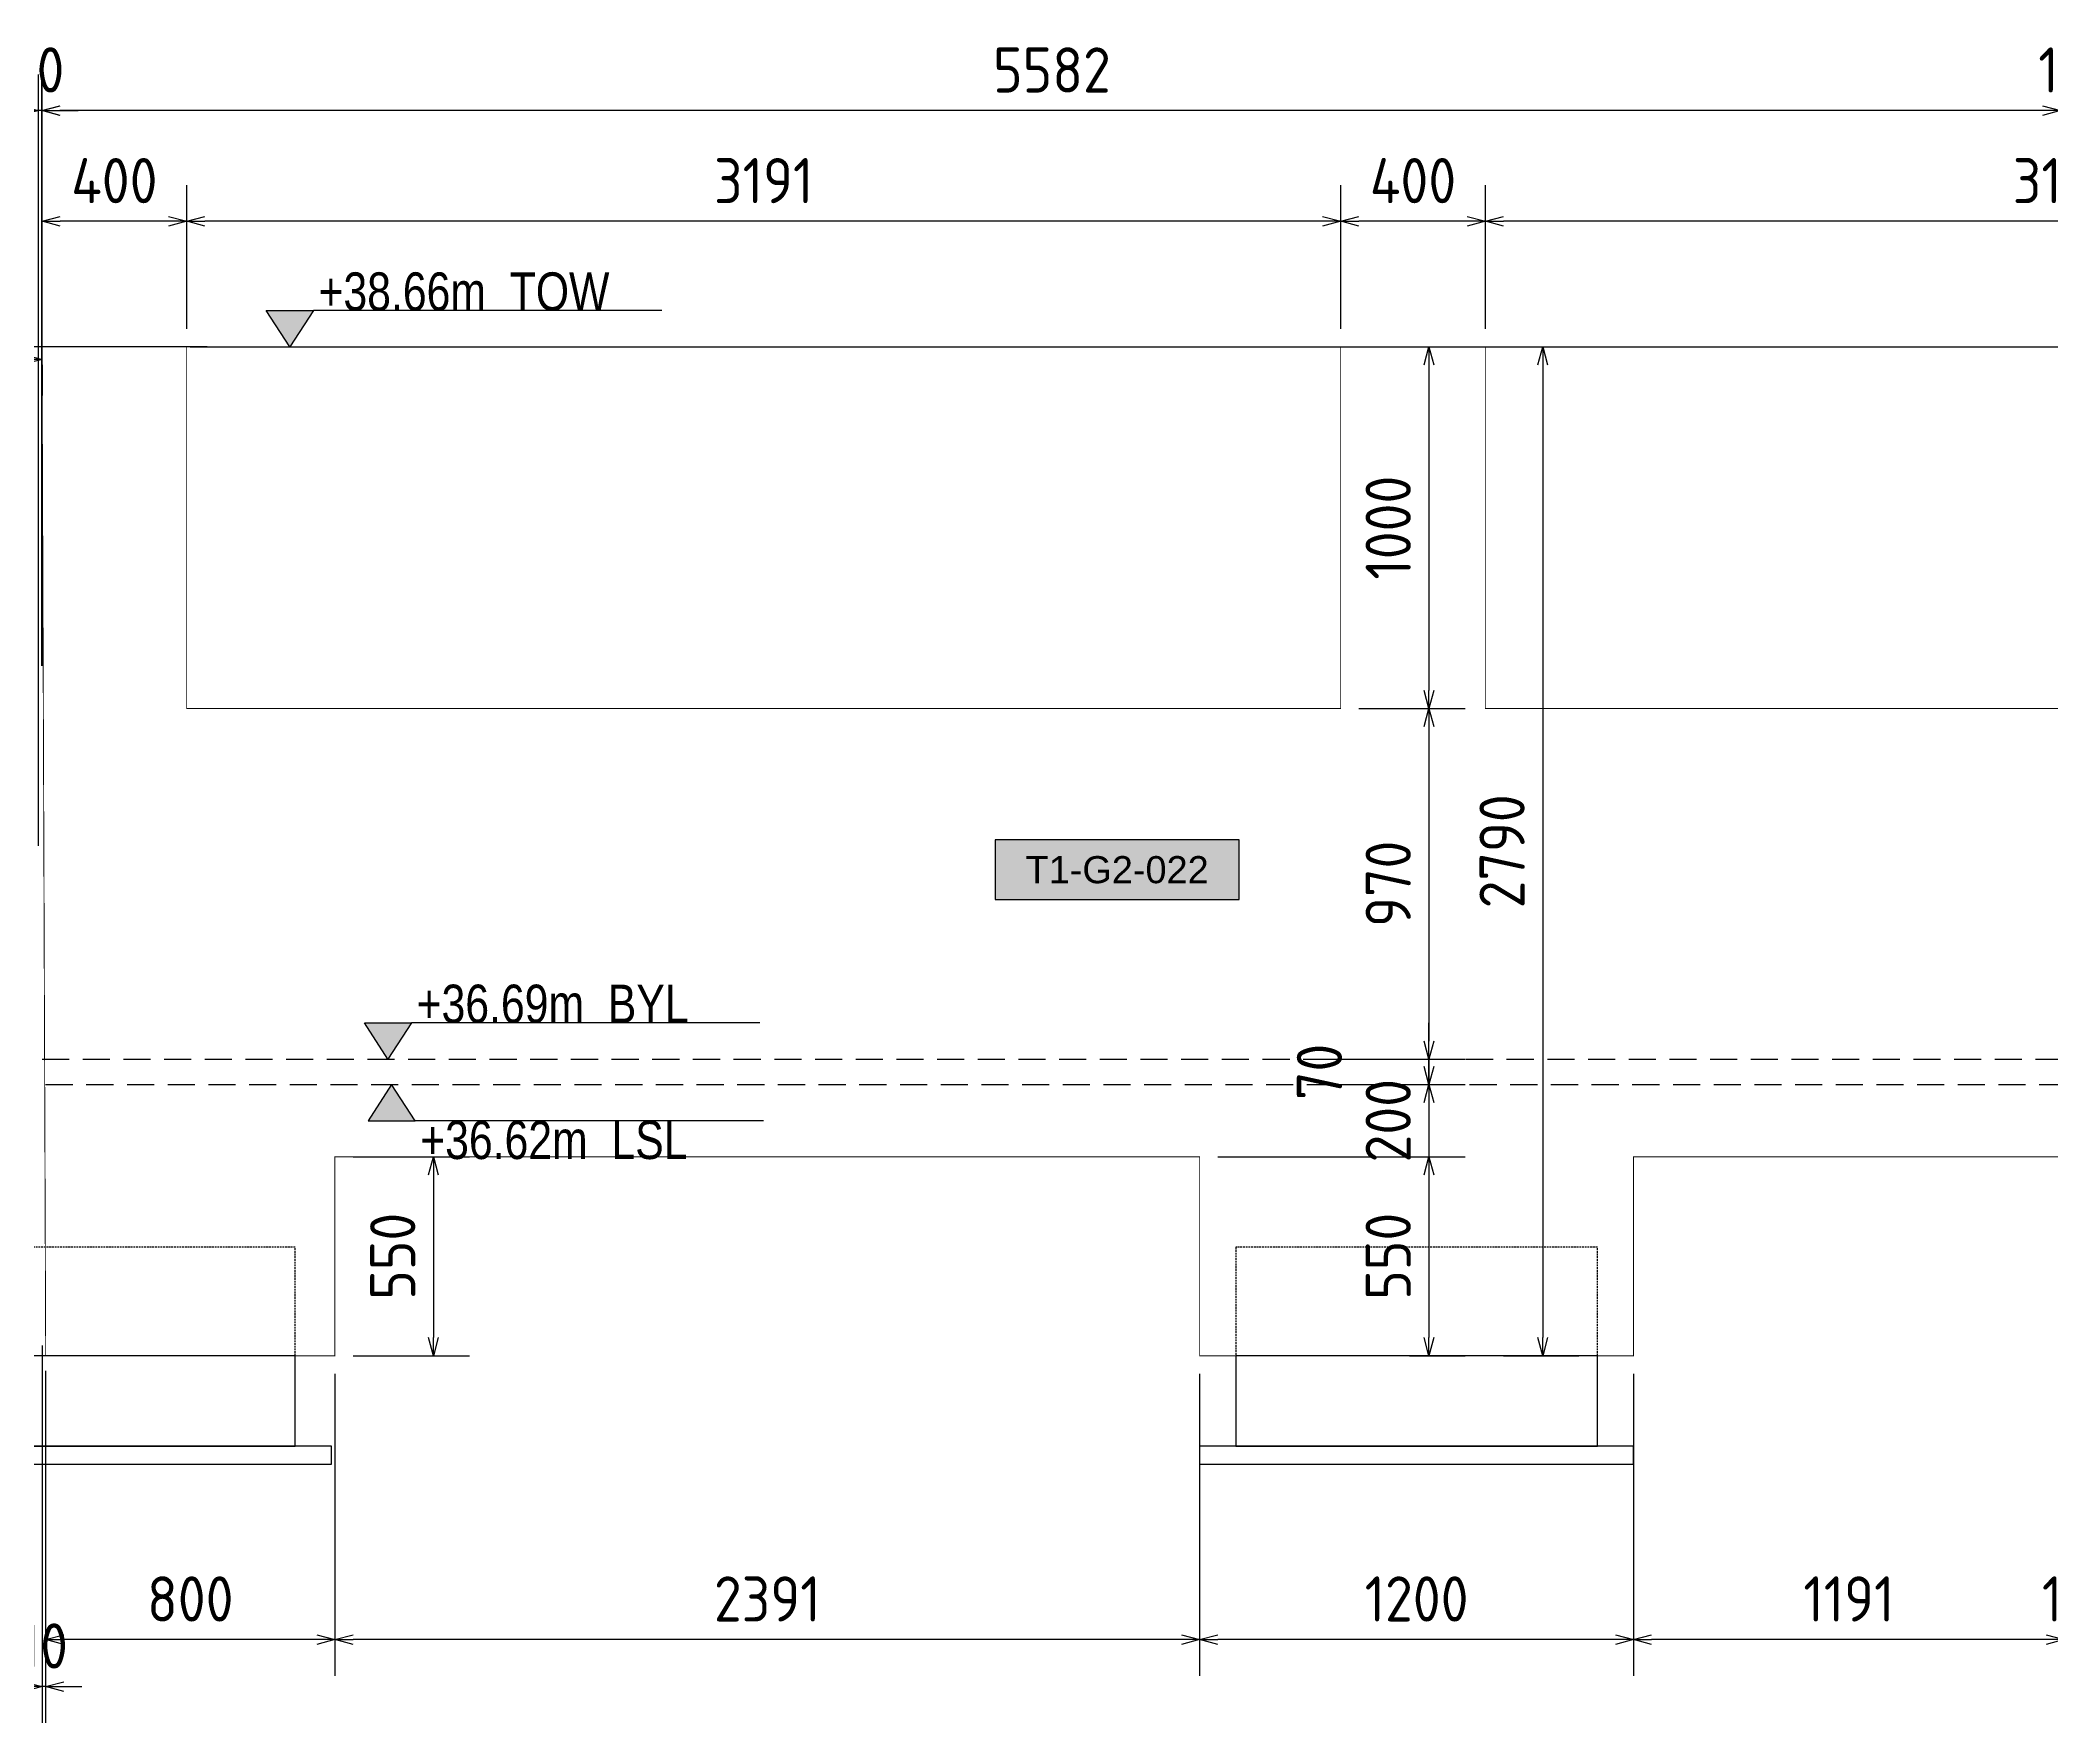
# Model space of a CAD drawing. Header units: centimetres. Extents: x -6122352 to 6876996, y -1694241 to 2592194.
# Drawn here: x 3302590 to 3308152, y 50057 to 54711 of the extents above; entities that cross this region are included whole.
import ezdxf
from ezdxf.enums import TextEntityAlignment as Align

# ---------------------------------------------------------------- set-up
doc = ezdxf.new("R2010")
doc.units = ezdxf.units.CM
doc.header["$MEASUREMENT"] = 0
doc.header["$PDMODE"] = 66
doc.header["$PDSIZE"] = 100
for name, pattern in [('23585-XR-AR-END-SETTING OUT PLAN$0$HIDDEN', [0.375, 0.25, -0.125]), ('CENTER', [2, 1.25, -0.25, 0.25, -0.25]), ('DASHED2', [0.375, 0.25, -0.125])]:
    doc.linetypes.add(name, pattern=pattern)
doc.layers.get('Defpoints').update_dxf_attribs({"color": 255, "linetype": 'CENTER'})
for name, color, linetype in [('00-MI-DIM', 7, 'Continuous'), ('@MI-TYPE-01', 30, 'Continuous'), ('@MI-TYPE-02', 6, 'Continuous'), ('JML-Dimension', 1, 'Continuous'), ('PANEL-TAGS', 7, 'Continuous'), ('SECTION', 130, 'Continuous')]:
    doc.layers.add(name, color=color, linetype=linetype)
doc.styles.add('PANELTAG_STYLE', font='arial.ttf')
doc.styles.add('Schueco-BEMSTIL', font='isocpeur.ttf', dxfattribs={"width": 0.9})
doc.styles.add('txt-Pisa-std', font='arial.ttf', dxfattribs={"width": 0.8})
doc.dimstyles.new('MI- JWC-TXT-2.5 MM', dxfattribs={"dimscale": 1.5, "dimtxt": 2.5, "dimasz": 1, "dimexe": 2, "dimexo": 1, "dimgap": 1, "dimtad": 1, "dimdec": 0, "dimdsep": 46, "dimtxsty": 'Schueco-BEMSTIL', "dimblk": 'OPEN30', "dimcen": 0, "dimdle": 2, "dimclrd": 140, "dimclre": 8, "dimclrt": 40, "dimadec": 0, "dimazin": 2, "dimtfac": 1, "dimtdec": 0, "dimtix": 1, "dimtmove": 2, "dimatfit": 3, "dimldrblk": 'OPEN', "dimfxl": 2, "dimlwd": -1, "dimlwe": -1, "dimarcsym": 0})

# ---------------------------------------------------------------- blocks, each defined once
blk = doc.blocks.new('T1-FOOTING ELEVATION')
at = {"color": 9}
blk.add_lwpolyline([(-600, -250), (600, -250), (600, -300), (-600, -300)], close=True, dxfattribs=at)
at = {"layer": '@MI-TYPE-01', "color": 114, "linetype": '23585-XR-AR-END-SETTING OUT PLAN$0$HIDDEN', "ltscale": 20, "true_color": 0x139b48}
blk.add_lwpolyline([(-500, 0), (-500, 300), (500, 300), (500, 0)], dxfattribs=at)
at = {"layer": '@MI-TYPE-01', "color": 114, "true_color": 0x139b48}
blk.add_lwpolyline([(-500, 0), (500, 0), (500, -250), (-500, -250)], close=True, dxfattribs=at)
blk = doc.blocks.new('*U1144')
at = {"layer": 'JML-Dimension'}
h = blk.add_hatch(color=10, dxfattribs=at)
h.dxf.hatch_style = 1
h.paths.add_polyline_path([(0, 0), (-1.54, 2.37), (1.54, 2.37)])
blk.add_line((24.31, 2.37), (1.54, 2.37), dxfattribs=at)
blk.add_lwpolyline([(0, 0), (-1.54, 2.37), (1.54, 2.37), (0, 0)], dxfattribs=at)
at = {"color": 5, "style": 'txt-Pisa-std', "width": 0.8}
blk.add_attdef('+0.0', text='', height=2.5, dxfattribs=at).set_placement((1.87, 2.37), align=Align.BOTTOM_LEFT)
blk = doc.blocks.new('*U1145')
at = {"layer": 'JML-Dimension'}
h = blk.add_hatch(color=10, dxfattribs=at)
h.dxf.hatch_style = 1
h.paths.add_polyline_path([(0, 0), (-1.54, 2.37), (1.54, 2.37)])
blk.add_line((24.31, 2.37), (1.54, 2.37), dxfattribs=at)
blk.add_lwpolyline([(0, 0), (-1.54, 2.37), (1.54, 2.37), (0, 0)], dxfattribs=at)
at = {"color": 5, "style": 'txt-Pisa-std', "width": 0.8}
blk.add_attdef('+0.0', text='', height=2.5, dxfattribs=at).set_placement((1.87, 2.37), align=Align.BOTTOM_LEFT)
blk = doc.blocks.new('*U1146')
at = {"layer": 'JML-Dimension'}
h = blk.add_hatch(color=10, dxfattribs=at)
h.dxf.hatch_style = 1
h.paths.add_polyline_path([(0, 0), (-1.54, 2.37), (1.54, 2.37)])
blk.add_line((24.31, 2.37), (1.54, 2.37), dxfattribs=at)
blk.add_lwpolyline([(0, 0), (-1.54, 2.37), (1.54, 2.37), (0, 0)], dxfattribs=at)
at = {"color": 5, "style": 'txt-Pisa-std', "width": 0.8}
blk.add_attdef('+0.0', text='', height=2.5, dxfattribs=at).set_placement((1.87, 2.37), align=Align.BOTTOM_LEFT)
blk = doc.blocks.new('_Open30')
at = {"color": 0, "linetype": 'ByBlock', "lineweight": -2}
for p, q in [((-1, 0.27), (0, 0)), ((0, 0), (-1, -0.27)), ((0, 0), (-1, 0))]:
    blk.add_line(p, q, dxfattribs=at)
blk = doc.blocks.new('*D4193')
at = {"layer": '@MI-TYPE-02', "color": 8, "transparency": 16777216}
for p, q in [((3303051, 53863), (3302015.3, 53863)), ((3302372.4, 53433), (3302015.3, 53433))]:
    blk.add_line(p, q, dxfattribs=at)
at = {"layer": '@MI-TYPE-02', "color": 140, "transparency": 16777216}
blk.add_line((3302115.3, 53483), (3302115.3, 53813), dxfattribs=at)
at = {"layer": 'Defpoints', "color": 0, "transparency": 16777216}
for p in [(3302115.3, 53863), (3303101, 53863), (3302422.4, 53433)]:
    blk.add_point(p, dxfattribs=at)
at = {"layer": '@MI-TYPE-02', "color": 140, "transparency": 16777216, "xscale": 50, "yscale": 50, "zscale": 50}
for p, rotation in [((3302115.3, 53863), 90), ((3302115.3, 53433), 270)]:
    blk.add_blockref('_Open30', p, dxfattribs=dict(at, rotation=rotation))
at = {"layer": '@MI-TYPE-02', "color": 40, "transparency": 16777216, "insert": (3302002.8, 53648), "char_height": 125, "attachment_point": 5, "rotation": 90, "style": 'Schueco-BEMSTIL'}
blk.add_mtext('430', dxfattribs=at)
blk = doc.blocks.new('_Open')
at = {"color": 0, "linetype": 'ByBlock', "lineweight": -2}
for p, q in [((-1, 0.2), (0, 0)), ((-1, -0.2), (0, 0)), ((0, 0), (-1, 0))]:
    blk.add_line(p, q, dxfattribs=at)
blk = doc.blocks.new('*D4297')
at = {"layer": '00-MI-DIM', "color": 8, "transparency": 16777216}
for p, q in [((3306585.6, 53913), (3306585.6, 54310.3)), ((3309777, 53913), (3309777, 54310.3))]:
    blk.add_line(p, q, dxfattribs=at)
at = {"layer": '00-MI-DIM', "color": 140, "transparency": 16777216}
blk.add_line((3309727, 54210.3), (3306635.6, 54210.3), dxfattribs=at)
at = {"layer": 'Defpoints', "color": 0, "transparency": 16777216}
for p in [(3306585.6, 54210.3), (3306585.6, 53863), (3309777, 53863)]:
    blk.add_point(p, dxfattribs=at)
at = {"layer": '00-MI-DIM', "color": 140, "transparency": 16777216, "xscale": 50, "yscale": 50, "zscale": 50, "rotation": 180}
blk.add_blockref('_Open30', (3306585.6, 54210.3), dxfattribs=at)
at = {"layer": '00-MI-DIM', "color": 140, "transparency": 16777216, "xscale": 50, "yscale": 50, "zscale": 50}
blk.add_blockref('_Open30', (3309777, 54210.3), dxfattribs=at)
at = {"layer": '00-MI-DIM', "color": 40, "transparency": 16777216, "insert": (3308181.3, 54322.8), "char_height": 125, "attachment_point": 5, "style": 'Schueco-BEMSTIL'}
blk.add_mtext('3191', dxfattribs=at)
blk = doc.blocks.new('*D4299')
at = {"layer": '00-MI-DIM', "color": 8, "transparency": 16777216}
for p, q in [((3306185.6, 53913), (3306185.6, 54310.3)), ((3306585.6, 53913), (3306585.6, 54310.3))]:
    blk.add_line(p, q, dxfattribs=at)
at = {"layer": '00-MI-DIM', "color": 140, "transparency": 16777216}
blk.add_line((3306535.6, 54210.3), (3306235.6, 54210.3), dxfattribs=at)
at = {"layer": 'Defpoints', "color": 0, "transparency": 16777216}
for p in [(3306185.6, 54210.3), (3306185.6, 53863), (3306585.6, 53863)]:
    blk.add_point(p, dxfattribs=at)
at = {"layer": '00-MI-DIM', "color": 140, "transparency": 16777216, "xscale": 50, "yscale": 50, "zscale": 50, "rotation": 180}
blk.add_blockref('_Open30', (3306185.6, 54210.3), dxfattribs=at)
at = {"layer": '00-MI-DIM', "color": 140, "transparency": 16777216, "xscale": 50, "yscale": 50, "zscale": 50}
blk.add_blockref('_Open30', (3306585.6, 54210.3), dxfattribs=at)
at = {"layer": '00-MI-DIM', "color": 40, "transparency": 16777216, "insert": (3306385.6, 54322.8), "char_height": 125, "attachment_point": 5, "style": 'Schueco-BEMSTIL'}
blk.add_mtext('400', dxfattribs=at)
blk = doc.blocks.new('*D4301')
at = {"layer": '00-MI-DIM', "color": 8, "transparency": 16777216}
for p, q in [((3302994.5, 53913), (3302994.5, 54310.3)), ((3306185.6, 53913), (3306185.6, 54310.3))]:
    blk.add_line(p, q, dxfattribs=at)
at = {"layer": '00-MI-DIM', "color": 140, "transparency": 16777216}
blk.add_line((3306135.6, 54210.3), (3303044.5, 54210.3), dxfattribs=at)
at = {"layer": 'Defpoints', "color": 0, "transparency": 16777216}
for p in [(3302994.5, 54210.3), (3302994.5, 53863), (3306185.6, 53863)]:
    blk.add_point(p, dxfattribs=at)
at = {"layer": '00-MI-DIM', "color": 140, "transparency": 16777216, "xscale": 50, "yscale": 50, "zscale": 50, "rotation": 180}
blk.add_blockref('_Open30', (3302994.5, 54210.3), dxfattribs=at)
at = {"layer": '00-MI-DIM', "color": 140, "transparency": 16777216, "xscale": 50, "yscale": 50, "zscale": 50}
blk.add_blockref('_Open30', (3306185.6, 54210.3), dxfattribs=at)
at = {"layer": '00-MI-DIM', "color": 40, "transparency": 16777216, "insert": (3304590, 54322.8), "char_height": 125, "attachment_point": 5, "style": 'Schueco-BEMSTIL'}
blk.add_mtext('3191', dxfattribs=at)
blk = doc.blocks.new('*D4303')
at = {"layer": '00-MI-DIM', "color": 8, "transparency": 16777216}
for p, q in [((3302594.5, 53913), (3302594.5, 54310.3)), ((3302994.5, 53913), (3302994.5, 54310.3))]:
    blk.add_line(p, q, dxfattribs=at)
at = {"layer": '00-MI-DIM', "color": 140, "transparency": 16777216}
blk.add_line((3302944.5, 54210.3), (3302644.5, 54210.3), dxfattribs=at)
at = {"layer": 'Defpoints', "color": 0, "transparency": 16777216}
for p in [(3302594.5, 54210.3), (3302594.5, 53863), (3302994.5, 53863)]:
    blk.add_point(p, dxfattribs=at)
at = {"layer": '00-MI-DIM', "color": 140, "transparency": 16777216, "xscale": 50, "yscale": 50, "zscale": 50, "rotation": 180}
blk.add_blockref('_Open30', (3302594.5, 54210.3), dxfattribs=at)
at = {"layer": '00-MI-DIM', "color": 140, "transparency": 16777216, "xscale": 50, "yscale": 50, "zscale": 50}
blk.add_blockref('_Open30', (3302994.5, 54210.3), dxfattribs=at)
at = {"layer": '00-MI-DIM', "color": 40, "transparency": 16777216, "insert": (3302794.5, 54322.8), "char_height": 125, "attachment_point": 5, "style": 'Schueco-BEMSTIL'}
blk.add_mtext('400', dxfattribs=at)
blk = doc.blocks.new('*D4305')
at = {"layer": '00-MI-DIM', "color": 8, "transparency": 16777216}
for p, q in [((3299403.4, 53483), (3299403.4, 53928.5)), ((3302594.5, 53813), (3302594.5, 53728.5))]:
    blk.add_line(p, q, dxfattribs=at)
at = {"layer": '00-MI-DIM', "color": 140, "transparency": 16777216}
blk.add_line((3302544.5, 53828.5), (3299453.4, 53828.5), dxfattribs=at)
at = {"layer": 'Defpoints', "color": 0, "transparency": 16777216}
for p in [(3302594.5, 53863), (3299403.4, 53828.5), (3299403.4, 53433)]:
    blk.add_point(p, dxfattribs=at)
at = {"layer": '00-MI-DIM', "color": 140, "transparency": 16777216, "xscale": 50, "yscale": 50, "zscale": 50, "rotation": 180}
blk.add_blockref('_Open30', (3299403.4, 53828.5), dxfattribs=at)
at = {"layer": '00-MI-DIM', "color": 140, "transparency": 16777216, "xscale": 50, "yscale": 50, "zscale": 50}
blk.add_blockref('_Open30', (3302594.5, 53828.5), dxfattribs=at)
at = {"layer": '00-MI-DIM', "color": 40, "transparency": 16777216, "insert": (3301016.5, 53941), "char_height": 125, "attachment_point": 5, "style": 'Schueco-BEMSTIL'}
blk.add_mtext('3191', dxfattribs=at)
blk = doc.blocks.new('*D4331')
at = {"layer": '00-MI-DIM', "color": 8, "transparency": 16777216}
for p, q in [((3308176.3, 52913), (3308176.3, 54616.3)), ((3308186.3, 52913), (3308186.3, 54616.3))]:
    blk.add_line(p, q, dxfattribs=at)
at = {"layer": '00-MI-DIM', "color": 140, "transparency": 16777216}
for p, q in [((3308126.3, 54516.3), (3308076.3, 54516.3)), ((3308186.3, 54516.3), (3308176.3, 54516.3)), ((3308236.3, 54516.3), (3308286.3, 54516.3))]:
    blk.add_line(p, q, dxfattribs=at)
at = {"layer": 'Defpoints', "color": 0, "transparency": 16777216}
for p in [(3308176.3, 54516.3), (3308176.3, 52863), (3308186.3, 52863)]:
    blk.add_point(p, dxfattribs=at)
at = {"layer": '00-MI-DIM', "color": 140, "transparency": 16777216, "xscale": 50, "yscale": 50, "zscale": 50}
blk.add_blockref('_Open30', (3308176.3, 54516.3), dxfattribs=at)
at = {"layer": '00-MI-DIM', "color": 140, "transparency": 16777216, "xscale": 50, "yscale": 50, "zscale": 50, "rotation": 180}
blk.add_blockref('_Open30', (3308186.3, 54516.3), dxfattribs=at)
at = {"layer": '00-MI-DIM', "color": 40, "transparency": 16777216, "insert": (3308181.3, 54628.8), "char_height": 125, "attachment_point": 5, "style": 'Schueco-BEMSTIL'}
blk.add_mtext('10', dxfattribs=at)
blk = doc.blocks.new('*D4357')
at = {"layer": '00-MI-DIM', "color": 8, "transparency": 16777216}
for p, q in [((3302593.9, 52980.8), (3302593.9, 54616.3)), ((3308176.3, 52913), (3308176.3, 54616.3))]:
    blk.add_line(p, q, dxfattribs=at)
at = {"layer": '00-MI-DIM', "color": 140, "transparency": 16777216}
blk.add_line((3308126.3, 54516.3), (3302643.9, 54516.3), dxfattribs=at)
at = {"layer": 'Defpoints', "color": 0, "transparency": 16777216}
for p in [(3302593.9, 54516.3), (3302593.9, 52930.8), (3308176.3, 52863)]:
    blk.add_point(p, dxfattribs=at)
at = {"layer": '00-MI-DIM', "color": 140, "transparency": 16777216, "xscale": 50, "yscale": 50, "zscale": 50, "rotation": 180}
blk.add_blockref('_Open30', (3302593.9, 54516.3), dxfattribs=at)
at = {"layer": '00-MI-DIM', "color": 140, "transparency": 16777216, "xscale": 50, "yscale": 50, "zscale": 50}
blk.add_blockref('_Open30', (3308176.3, 54516.3), dxfattribs=at)
at = {"layer": '00-MI-DIM', "color": 40, "transparency": 16777216, "insert": (3305387.1, 54628.8), "char_height": 125, "attachment_point": 5, "style": 'Schueco-BEMSTIL'}
blk.add_mtext('5582', dxfattribs=at)
blk = doc.blocks.new('*D4359')
at = {"layer": '00-MI-DIM', "color": 8, "transparency": 16777216}
for p, q in [((3302584.5, 52483), (3302584.5, 54616.6)), ((3302594.9, 52980.8), (3302594.9, 54616.6))]:
    blk.add_line(p, q, dxfattribs=at)
at = {"layer": '00-MI-DIM', "color": 140, "transparency": 16777216}
for p, q in [((3302534.5, 54516.6), (3302484.5, 54516.6)), ((3302594.9, 54516.6), (3302584.5, 54516.6)), ((3302644.9, 54516.6), (3302694.9, 54516.6))]:
    blk.add_line(p, q, dxfattribs=at)
at = {"layer": 'Defpoints', "color": 0, "transparency": 16777216}
for p in [(3302584.5, 54516.6), (3302594.9, 52930.8), (3302584.5, 52433)]:
    blk.add_point(p, dxfattribs=at)
at = {"layer": '00-MI-DIM', "color": 140, "transparency": 16777216, "xscale": 50, "yscale": 50, "zscale": 50}
blk.add_blockref('_Open30', (3302584.5, 54516.6), dxfattribs=at)
at = {"layer": '00-MI-DIM', "color": 140, "transparency": 16777216, "xscale": 50, "yscale": 50, "zscale": 50, "rotation": 180}
blk.add_blockref('_Open30', (3302594.9, 54516.6), dxfattribs=at)
at = {"layer": '00-MI-DIM', "color": 40, "transparency": 16777216, "insert": (3302589.7, 54629.1), "char_height": 125, "attachment_point": 5, "style": 'Schueco-BEMSTIL'}
blk.add_mtext('10', dxfattribs=at)
blk = doc.blocks.new('*D4391')
at = {"layer": '00-MI-DIM', "color": 8, "transparency": 16777216}
for p, q in [((3308186.3, 51572.7), (3308186.3, 50187.5)), ((3308196.3, 51572.7), (3308196.3, 50187.5))]:
    blk.add_line(p, q, dxfattribs=at)
at = {"layer": '00-MI-DIM', "color": 140, "transparency": 16777216}
for p, q in [((3308136.3, 50287.5), (3308086.3, 50287.5)), ((3308196.3, 50287.5), (3308186.3, 50287.5)), ((3308246.3, 50287.5), (3308296.3, 50287.5))]:
    blk.add_line(p, q, dxfattribs=at)
at = {"layer": 'Defpoints', "color": 0, "transparency": 16777216}
for p in [(3308186.3, 51622.7), (3308196.3, 51622.7), (3308186.3, 50287.5)]:
    blk.add_point(p, dxfattribs=at)
at = {"layer": '00-MI-DIM', "color": 140, "transparency": 16777216, "xscale": 50, "yscale": 50, "zscale": 50}
blk.add_blockref('_Open30', (3308186.3, 50287.5), dxfattribs=at)
at = {"layer": '00-MI-DIM', "color": 140, "transparency": 16777216, "xscale": 50, "yscale": 50, "zscale": 50, "rotation": 180}
blk.add_blockref('_Open30', (3308196.3, 50287.5), dxfattribs=at)
at = {"layer": '00-MI-DIM', "color": 40, "transparency": 16777216, "insert": (3308191.3, 50400), "char_height": 125, "attachment_point": 5, "style": 'Schueco-BEMSTIL'}
blk.add_mtext('10', dxfattribs=at)
blk = doc.blocks.new('*D4393')
at = {"layer": '00-MI-DIM', "color": 8, "transparency": 16777216}
for p, q in [((3308186.3, 51572.7), (3308186.3, 50187.5)), ((3306995.5, 51022.7), (3306995.5, 50187.5))]:
    blk.add_line(p, q, dxfattribs=at)
at = {"layer": '00-MI-DIM', "color": 140, "transparency": 16777216}
blk.add_line((3308136.3, 50287.5), (3307045.5, 50287.5), dxfattribs=at)
at = {"layer": 'Defpoints', "color": 0, "transparency": 16777216}
for p in [(3308186.3, 51622.7), (3306995.5, 51072.7), (3306995.5, 50287.5)]:
    blk.add_point(p, dxfattribs=at)
at = {"layer": '00-MI-DIM', "color": 140, "transparency": 16777216, "xscale": 50, "yscale": 50, "zscale": 50, "rotation": 180}
blk.add_blockref('_Open30', (3306995.5, 50287.5), dxfattribs=at)
at = {"layer": '00-MI-DIM', "color": 140, "transparency": 16777216, "xscale": 50, "yscale": 50, "zscale": 50}
blk.add_blockref('_Open30', (3308186.3, 50287.5), dxfattribs=at)
at = {"layer": '00-MI-DIM', "color": 40, "transparency": 16777216, "insert": (3307590.9, 50400), "char_height": 125, "attachment_point": 5, "style": 'Schueco-BEMSTIL'}
blk.add_mtext('1191', dxfattribs=at)
blk = doc.blocks.new('*D4395')
at = {"layer": '00-MI-DIM', "color": 8, "transparency": 16777216}
for p, q in [((3305795.5, 51022.7), (3305795.5, 50187.5)), ((3306995.5, 51022.7), (3306995.5, 50187.5))]:
    blk.add_line(p, q, dxfattribs=at)
at = {"layer": '00-MI-DIM', "color": 140, "transparency": 16777216}
blk.add_line((3306945.5, 50287.5), (3305845.5, 50287.5), dxfattribs=at)
at = {"layer": 'Defpoints', "color": 0, "transparency": 16777216}
for p in [(3305795.5, 51072.7), (3306995.5, 51072.7), (3305795.5, 50287.5)]:
    blk.add_point(p, dxfattribs=at)
at = {"layer": '00-MI-DIM', "color": 140, "transparency": 16777216, "xscale": 50, "yscale": 50, "zscale": 50, "rotation": 180}
blk.add_blockref('_Open30', (3305795.5, 50287.5), dxfattribs=at)
at = {"layer": '00-MI-DIM', "color": 140, "transparency": 16777216, "xscale": 50, "yscale": 50, "zscale": 50}
blk.add_blockref('_Open30', (3306995.5, 50287.5), dxfattribs=at)
at = {"layer": '00-MI-DIM', "color": 40, "transparency": 16777216, "insert": (3306395.5, 50400), "char_height": 125, "attachment_point": 5, "style": 'Schueco-BEMSTIL'}
blk.add_mtext('1200', dxfattribs=at)
blk = doc.blocks.new('*D4247')
at = {"layer": '00-MI-DIM', "color": 8, "transparency": 16777216}
for p, q in [((3303404.5, 51022.7), (3303404.5, 50187.5)), ((3305795.5, 51022.7), (3305795.5, 50187.5))]:
    blk.add_line(p, q, dxfattribs=at)
at = {"layer": '00-MI-DIM', "color": 140, "transparency": 16777216}
blk.add_line((3305745.5, 50287.5), (3303454.5, 50287.5), dxfattribs=at)
at = {"layer": 'Defpoints', "color": 0, "transparency": 16777216}
for p in [(3303404.5, 51072.7), (3305795.5, 51072.7), (3303404.5, 50287.5)]:
    blk.add_point(p, dxfattribs=at)
at = {"layer": '00-MI-DIM', "color": 140, "transparency": 16777216, "xscale": 50, "yscale": 50, "zscale": 50, "rotation": 180}
blk.add_blockref('_Open30', (3303404.5, 50287.5), dxfattribs=at)
at = {"layer": '00-MI-DIM', "color": 140, "transparency": 16777216, "xscale": 50, "yscale": 50, "zscale": 50}
blk.add_blockref('_Open30', (3305795.5, 50287.5), dxfattribs=at)
at = {"layer": '00-MI-DIM', "color": 40, "transparency": 16777216, "insert": (3304600, 50400), "char_height": 125, "attachment_point": 5, "style": 'Schueco-BEMSTIL'}
blk.add_mtext('2391', dxfattribs=at)
blk = doc.blocks.new('*D4249')
at = {"layer": '00-MI-DIM', "color": 8, "transparency": 16777216}
for p, q in [((3302604.5, 51030.7), (3302604.5, 50187.5)), ((3303404.5, 51022.7), (3303404.5, 50187.5))]:
    blk.add_line(p, q, dxfattribs=at)
at = {"layer": '00-MI-DIM', "color": 140, "transparency": 16777216}
blk.add_line((3303354.5, 50287.5), (3302654.5, 50287.5), dxfattribs=at)
at = {"layer": 'Defpoints', "color": 0, "transparency": 16777216}
for p in [(3302604.5, 51080.7), (3303404.5, 51072.7), (3302604.5, 50287.5)]:
    blk.add_point(p, dxfattribs=at)
at = {"layer": '00-MI-DIM', "color": 140, "transparency": 16777216, "xscale": 50, "yscale": 50, "zscale": 50, "rotation": 180}
blk.add_blockref('_Open30', (3302604.5, 50287.5), dxfattribs=at)
at = {"layer": '00-MI-DIM', "color": 140, "transparency": 16777216, "xscale": 50, "yscale": 50, "zscale": 50}
blk.add_blockref('_Open30', (3303404.5, 50287.5), dxfattribs=at)
at = {"layer": '00-MI-DIM', "color": 40, "transparency": 16777216, "insert": (3303004.5, 50400), "char_height": 125, "attachment_point": 5, "style": 'Schueco-BEMSTIL'}
blk.add_mtext('800', dxfattribs=at)
blk = doc.blocks.new('*D4251')
at = {"layer": '00-MI-DIM', "color": 8, "transparency": 16777216}
for p, q in [((3302594.5, 51100.7), (3302594.5, 50057.5)), ((3302604.5, 50790.7), (3302604.5, 50057.5))]:
    blk.add_line(p, q, dxfattribs=at)
at = {"layer": '00-MI-DIM', "color": 140, "transparency": 16777216}
for p, q in [((3302544.5, 50157.5), (3302494.5, 50157.5)), ((3302604.5, 50157.5), (3302594.5, 50157.5)), ((3302654.5, 50157.5), (3302704.5, 50157.5))]:
    blk.add_line(p, q, dxfattribs=at)
at = {"layer": 'Defpoints', "color": 0, "transparency": 16777216}
for p in [(3302594.5, 51150.7), (3302604.5, 50840.7), (3302594.5, 50157.5)]:
    blk.add_point(p, dxfattribs=at)
at = {"layer": '00-MI-DIM', "color": 140, "transparency": 16777216, "xscale": 50, "yscale": 50, "zscale": 50}
blk.add_blockref('_Open30', (3302594.5, 50157.5), dxfattribs=at)
at = {"layer": '00-MI-DIM', "color": 140, "transparency": 16777216, "xscale": 50, "yscale": 50, "zscale": 50, "rotation": 180}
blk.add_blockref('_Open30', (3302604.5, 50157.5), dxfattribs=at)
at = {"layer": '00-MI-DIM', "color": 40, "transparency": 16777216, "insert": (3302599.5, 50270), "char_height": 125, "attachment_point": 5, "style": 'Schueco-BEMSTIL'}
blk.add_mtext('10', dxfattribs=at)
blk = doc.blocks.new('PANELTAG')
at = {"layer": 'PANEL-TAGS', "color": 1}
blk.add_lwpolyline([(-13.5, -3.3), (13.5, -3.3), (13.5, 3.3), (-13.5, 3.3)], close=True, dxfattribs=at)
at = {"layer": 'PANEL-TAGS', "color": 40, "true_color": 0xffd700}
blk.add_solid([(-13.5, -3.3), (13.5, -3.3), (-13.5, 3.3), (13.5, 3.3)], dxfattribs=at)
at = {"layer": 'PANEL-TAGS', "color": 5, "style": 'PANELTAG_STYLE'}
blk.add_attdef('TAGNO', text='', height=3, dxfattribs=at).set_placement((0, 0), align=Align.CENTER)
blk = doc.blocks.new('*D4745')
at = {"color": 8, "transparency": 16777216}
for p, q in [((3303454.5, 51622.7), (3303776.8, 51622.7)), ((3303454.5, 51072.7), (3303776.8, 51072.7))]:
    blk.add_line(p, q, dxfattribs=at)
at = {"color": 140, "transparency": 16777216}
blk.add_line((3303676.8, 51572.7), (3303676.8, 51122.7), dxfattribs=at)
at = {"layer": 'Defpoints', "color": 0, "transparency": 16777216}
for p in [(3303404.5, 51622.7), (3303404.5, 51072.7), (3303676.8, 51072.7)]:
    blk.add_point(p, dxfattribs=at)
at = {"color": 140, "transparency": 16777216, "xscale": 50, "yscale": 50, "zscale": 50}
for p, rotation in [((3303676.8, 51622.7), 90), ((3303676.8, 51072.7), 270)]:
    blk.add_blockref('_Open30', p, dxfattribs=dict(at, rotation=rotation))
at = {"color": 40, "transparency": 16777216, "insert": (3303564.3, 51347.7), "char_height": 125, "attachment_point": 5, "rotation": 90, "style": 'Schueco-BEMSTIL'}
blk.add_mtext('550', dxfattribs=at)
blk = doc.blocks.new('*D4746')
at = {"color": 8, "transparency": 16777216}
for p, q in [((3306345.9, 53863), (3306529.5, 53863)), ((3306235.6, 52863), (3306529.5, 52863))]:
    blk.add_line(p, q, dxfattribs=at)
at = {"color": 140, "transparency": 16777216}
blk.add_line((3306429.5, 53813), (3306429.5, 52913), dxfattribs=at)
at = {"layer": 'Defpoints', "color": 0, "transparency": 16777216}
for p in [(3306295.9, 53863), (3306185.6, 52863), (3306429.5, 52863)]:
    blk.add_point(p, dxfattribs=at)
at = {"color": 140, "transparency": 16777216, "xscale": 50, "yscale": 50, "zscale": 50}
for p, rotation in [((3306429.5, 53863), 90), ((3306429.5, 52863), 270)]:
    blk.add_blockref('_Open30', p, dxfattribs=dict(at, rotation=rotation))
at = {"color": 40, "transparency": 16777216, "insert": (3306317, 53363), "char_height": 125, "attachment_point": 5, "rotation": 90, "style": 'Schueco-BEMSTIL'}
blk.add_mtext('1000', dxfattribs=at)
blk = doc.blocks.new('*D4747')
at = {"color": 8, "transparency": 16777216}
for p, q in [((3306235.6, 52863), (3306529.5, 52863)), ((3306134.7, 51893), (3306529.5, 51893))]:
    blk.add_line(p, q, dxfattribs=at)
at = {"color": 140, "transparency": 16777216}
blk.add_line((3306429.5, 52813), (3306429.5, 51943), dxfattribs=at)
at = {"layer": 'Defpoints', "color": 0, "transparency": 16777216}
for p in [(3306185.6, 52863), (3306084.7, 51893), (3306429.5, 51893)]:
    blk.add_point(p, dxfattribs=at)
at = {"color": 140, "transparency": 16777216, "xscale": 50, "yscale": 50, "zscale": 50}
for p, rotation in [((3306429.5, 52863), 90), ((3306429.5, 51893), 270)]:
    blk.add_blockref('_Open30', p, dxfattribs=dict(at, rotation=rotation))
at = {"color": 40, "transparency": 16777216, "insert": (3306317, 52378), "char_height": 125, "attachment_point": 5, "rotation": 90, "style": 'Schueco-BEMSTIL'}
blk.add_mtext('970', dxfattribs=at)
blk = doc.blocks.new('*D4748')
at = {"color": 140, "transparency": 16777216}
for p, q in [((3306429.5, 51943), (3306429.5, 51993)), ((3306429.5, 51893), (3306429.5, 51822.7)), ((3306429.5, 51772.7), (3306429.5, 51722.7))]:
    blk.add_line(p, q, dxfattribs=at)
at = {"color": 8, "transparency": 16777216}
for p, q in [((3306134.7, 51893), (3306529.5, 51893)), ((3306145.9, 51822.7), (3306529.5, 51822.7))]:
    blk.add_line(p, q, dxfattribs=at)
at = {"layer": 'Defpoints', "color": 0, "transparency": 16777216}
for p in [(3306084.7, 51893), (3306095.9, 51822.7), (3306429.5, 51822.7)]:
    blk.add_point(p, dxfattribs=at)
at = {"color": 140, "transparency": 16777216, "xscale": 50, "yscale": 50, "zscale": 50}
for p, rotation in [((3306429.5, 51893), 270), ((3306429.5, 51822.7), 90)]:
    blk.add_blockref('_Open30', p, dxfattribs=dict(at, rotation=rotation))
at = {"color": 40, "transparency": 16777216, "insert": (3306126.7, 51857.8), "char_height": 125, "attachment_point": 5, "rotation": 90, "style": 'Schueco-BEMSTIL'}
blk.add_mtext('70', dxfattribs=at)
blk = doc.blocks.new('*D4749')
at = {"color": 140, "transparency": 16777216}
for p, q in [((3306429.5, 51872.7), (3306429.5, 51922.7)), ((3306429.5, 51822.7), (3306429.5, 51622.7)), ((3306429.5, 51572.7), (3306429.5, 51522.7))]:
    blk.add_line(p, q, dxfattribs=at)
at = {"color": 8, "transparency": 16777216}
for p, q in [((3306145.9, 51822.7), (3306529.5, 51822.7)), ((3305845.5, 51622.7), (3306529.5, 51622.7))]:
    blk.add_line(p, q, dxfattribs=at)
at = {"layer": 'Defpoints', "color": 0, "transparency": 16777216}
for p in [(3306095.9, 51822.7), (3305795.5, 51622.7), (3306429.5, 51622.7)]:
    blk.add_point(p, dxfattribs=at)
at = {"color": 140, "transparency": 16777216, "xscale": 50, "yscale": 50, "zscale": 50}
for p, rotation in [((3306429.5, 51822.7), 270), ((3306429.5, 51622.7), 90)]:
    blk.add_blockref('_Open30', p, dxfattribs=dict(at, rotation=rotation))
at = {"color": 40, "transparency": 16777216, "insert": (3306317, 51722.7), "char_height": 125, "attachment_point": 5, "rotation": 90, "style": 'Schueco-BEMSTIL'}
blk.add_mtext('200', dxfattribs=at)
blk = doc.blocks.new('*D4750')
at = {"color": 8, "transparency": 16777216}
for p, q in [((3305845.5, 51622.7), (3306529.5, 51622.7)), ((3306376.2, 51072.7), (3306529.5, 51072.7))]:
    blk.add_line(p, q, dxfattribs=at)
at = {"color": 140, "transparency": 16777216}
blk.add_line((3306429.5, 51572.7), (3306429.5, 51122.7), dxfattribs=at)
at = {"layer": 'Defpoints', "color": 0, "transparency": 16777216}
for p in [(3305795.5, 51622.7), (3306326.2, 51072.7), (3306429.5, 51072.7)]:
    blk.add_point(p, dxfattribs=at)
at = {"color": 140, "transparency": 16777216, "xscale": 50, "yscale": 50, "zscale": 50}
for p, rotation in [((3306429.5, 51622.7), 90), ((3306429.5, 51072.7), 270)]:
    blk.add_blockref('_Open30', p, dxfattribs=dict(at, rotation=rotation))
at = {"color": 40, "transparency": 16777216, "insert": (3306317, 51347.7), "char_height": 125, "attachment_point": 5, "rotation": 90, "style": 'Schueco-BEMSTIL'}
blk.add_mtext('550', dxfattribs=at)
blk = doc.blocks.new('*D4751')
at = {"color": 8, "transparency": 16777216}
for p, q in [((3306635.6, 53863), (3306844.3, 53863)), ((3306635.6, 51072.7), (3306844.3, 51072.7))]:
    blk.add_line(p, q, dxfattribs=at)
at = {"color": 140, "transparency": 16777216}
blk.add_line((3306744.3, 53813), (3306744.3, 51122.7), dxfattribs=at)
at = {"layer": 'Defpoints', "color": 0, "transparency": 16777216}
for p in [(3306585.6, 53863), (3306585.6, 51072.7), (3306744.3, 51072.7)]:
    blk.add_point(p, dxfattribs=at)
at = {"color": 140, "transparency": 16777216, "xscale": 50, "yscale": 50, "zscale": 50}
for p, rotation in [((3306744.3, 53863), 90), ((3306744.3, 51072.7), 270)]:
    blk.add_blockref('_Open30', p, dxfattribs=dict(at, rotation=rotation))
at = {"color": 40, "transparency": 16777216, "insert": (3306631.8, 52467.8), "char_height": 125, "attachment_point": 5, "rotation": 90, "style": 'Schueco-BEMSTIL'}
blk.add_mtext('2790', dxfattribs=at)

msp = doc.modelspace()

# ---------------------------------------------------------------- linework, layer by layer
at = {"color": 160, "linetype": 'DASHED2', "ltscale": 5}
msp.add_lwpolyline([(3303004.53869, 53862.9868), (3322642.3982, 53862.9868)], dxfattribs=at)
at = {"color": 160, "linetype": 'DASHED2', "ltscale": 300}
for points in [[(3302594.52238, 51892.9868), (3322642.3982, 51892.9868)], [(3302604.50079, 51822.67534), (3322652.37661, 51822.67534)]]:
    msp.add_lwpolyline(points, dxfattribs=at)
at = {"layer": '@MI-TYPE-01', "color": 30, "ltscale": 20, "const_width": 2.5}
msp.add_lwpolyline([(3302604.50079, 51112.67534), (3302594.52238, 53862.98679), (3302994.52238, 53862.98679), (3302994.52238, 52862.98679), (3306185.55634, 52862.98679), (3306185.55634, 53862.98679), (3306585.55634, 53862.98679), (3306585.55634, 52862.98679), (3308176.25887, 52862.98679), (3308186.25329, 51622.67534), (3306995.55076, 51622.67534), (3306995.53475, 51072.67534), (3305795.53475, 51072.67534), (3305795.53475, 51072.67534), (3305795.53475, 51622.67534), (3303404.50079, 51622.67534), (3303404.50079, 51072.67534), (3302604.50079, 51072.67534), (3302604.50079, 51112.67534)], dxfattribs=at)

# ---------------------------------------------------------------- block references
at = {"layer": '@MI-TYPE-01', "color": 30, "xscale": -1}
for p in [(3302794.52238, 51072.67534), (3306395.53475, 51072.67534)]:
    msp.add_blockref('T1-FOOTING ELEVATION', p, dxfattribs=at)
at = {"layer": 'PANEL-TAGS'}
ref = msp.add_blockref('PANELTAG', (3305567.36898, 52417.01663), dxfattribs=dict(at, xscale=25, yscale=25, zscale=25))
ref.add_attrib('TAGNO', 'T1-G2-022', dxfattribs={"color": 5, "height": 75, "style": 'PANELTAG_STYLE'}).set_placement((3305567.36898, 52417.01663), align=Align.MIDDLE_CENTER)
at = {"layer": 'SECTION', "color": 6}
ref = msp.add_blockref('*U1144', (3303279.78287, 53862.9868), dxfattribs=dict(at, xscale=42.30147098076819, yscale=42.30147098076819, zscale=42.30147098076819))
ref.add_attrib('+0.0', '+38.66m  TOW', (3303358.91152, 53963.24386), dxfattribs={"layer": 'JML-Dimension', "color": 5, "height": 105.7536775, "style": 'txt-Pisa-std', "width": 0.8})
ref = msp.add_blockref('*U1145', (3303551.09454, 51892.9868), dxfattribs=dict(at, xscale=42.30147098076819, yscale=42.30147098076819, zscale=42.30147098076819))
ref.add_attrib('+0.0', '+36.69m  BYL', (3303630.22319, 51993.24386), dxfattribs={"layer": 'JML-Dimension', "color": 5, "height": 105.7536775, "style": 'txt-Pisa-std', "width": 0.8})
ref = msp.add_blockref('*U1146', (3303561.07295, 51822.67534), dxfattribs=dict(at, xscale=-42.30147098076819, yscale=42.30147098076819, zscale=42.30147098076819, rotation=180))
ref.add_attrib('+0.0', '+36.62m  LSL', (3303640.2016, 51616.73674), dxfattribs={"layer": 'JML-Dimension', "color": 5, "height": 105.7536775, "style": 'txt-Pisa-std', "width": 0.8})

# ---------------------------------------------------------------- dimensions: what is measured, and where the dimension line sits
for base, p1, p2, picture, middle in [((3306429.53722, 52862.98679), (3306295.91883, 53862.98679), (3306185.55634, 52862.98679), '*D4746', (3306317.03722, 53362.98679)), ((3306744.25287, 51072.67534), (3306585.55634, 53862.98679), (3306585.55634, 51072.67534), '*D4751', (3306631.75287, 52467.83107)), ((3306429.53722, 51892.9868), (3306185.55634, 52862.98679), (3306084.73598, 51892.9868), '*D4747', (3306317.03722, 52377.9868)), ((3306429.53722, 51622.67534), (3306095.89256, 51822.67534), (3305795.53475, 51622.67534), '*D4749', (3306317.03722, 51722.67534)), ((3303676.81503, 51072.67534), (3303404.50079, 51622.67534), (3303404.50079, 51072.67534), '*D4745', (3303564.31503, 51347.67534)), ((3306429.53722, 51072.67534), (3305795.53475, 51622.67534), (3306326.15035, 51072.67534), '*D4750', (3306317.03722, 51347.67534))]:
    dim = msp.add_linear_dim(base=base, p1=p1, p2=p2, angle=90, dimstyle='MI- JWC-TXT-2.5 MM')
    dim.commit()
    dim.dimension.update_dxf_attribs({"geometry": picture, "text_midpoint": middle})
dim = msp.add_linear_dim(base=(3306429.53722, 51822.67534), p1=(3306084.73598, 51892.9868), p2=(3306095.89256, 51822.67534), angle=90, dimstyle='MI- JWC-TXT-2.5 MM')
dim.commit()
dim.dimension.update_dxf_attribs({"geometry": '*D4748', "text_midpoint": (3306126.72517, 51857.83107), "dimtype": 160})
at = {"layer": '00-MI-DIM', "color": 30}
for base, p1, p2, picture, middle in [((3302584.52238, 54516.602), (3302594.90445, 52930.7994), (3302584.52238, 52432.9868), '*D4359', (3302589.71341, 54516.602)), ((3302593.90445, 54516.33405), (3308176.25887, 52862.98679), (3302593.90445, 52930.7994), '*D4357', (3305387.08166, 54516.33405)), ((3308176.25887, 54516.33405), (3308186.25887, 52862.9868), (3308176.25887, 52862.98679), '*D4331', (3308181.25887, 54516.33405)), ((3302594.52238, 54210.25635), (3302994.52238, 53862.98679), (3302594.52238, 53862.98679), '*D4303', (3302794.52238, 54210.25635)), ((3302994.52238, 54210.25635), (3306185.55634, 53862.98679), (3302994.52238, 53862.98679), '*D4301', (3304590.03936, 54210.25635)), ((3306185.55634, 54210.25635), (3306585.55634, 53862.98679), (3306185.55634, 53862.98679), '*D4299', (3306385.55634, 54210.25635)), ((3306585.55634, 54210.25635), (3309776.9614, 53862.9868), (3306585.55634, 53862.98679), '*D4297', (3308181.25887, 54210.25635)), ((3299403.39826, 53828.48873), (3302594.52238, 53862.98679), (3299403.39826, 53432.9868), '*D4305', (3301016.46032, 53828.48873)), ((3306995.53475, 50287.48732), (3308186.25329, 51622.67534), (3306995.53475, 51072.67534), '*D4393', (3307590.89402, 50287.48732)), ((3308186.25329, 50287.48732), (3308196.25329, 51622.67534), (3308186.25329, 51622.67534), '*D4391', (3308191.25329, 50287.48732)), ((3302594.50079, 50157.48732), (3302604.50079, 50840.67534), (3302594.50079, 51150.67534), '*D4251', (3302599.50079, 50157.48732)), ((3302604.50079, 50287.48732), (3303404.50079, 51072.67534), (3302604.50079, 51080.67534), '*D4249', (3303004.50079, 50287.48732)), ((3303404.50079, 50287.48732), (3305795.53475, 51072.67534), (3303404.50079, 51072.67534), '*D4247', (3304600.01777, 50287.48732)), ((3305795.53475, 50287.48732), (3306995.53475, 51072.67534), (3305795.53475, 51072.67534), '*D4395', (3306395.53475, 50287.48732))]:
    dim = msp.add_linear_dim(base=base, p1=p1, p2=p2, angle=180, dimstyle='MI- JWC-TXT-2.5 MM', dxfattribs=at)
    dim.commit()
    dim.dimension.update_dxf_attribs({"geometry": picture, "text_midpoint": middle, "dimtype": 160})
at = {"layer": '@MI-TYPE-02', "color": 30}
dim = msp.add_linear_dim(base=(3302115.29134, 53862.9868), p1=(3302422.44375, 53432.9868), p2=(3303101.03628, 53862.9868), angle=90, dimstyle='MI- JWC-TXT-2.5 MM', dxfattribs=at)
dim.commit()
dim.dimension.update_dxf_attribs({"geometry": '*D4193', "text_midpoint": (3302002.79134, 53647.9868)})

doc.saveas('drawing.dxf')
